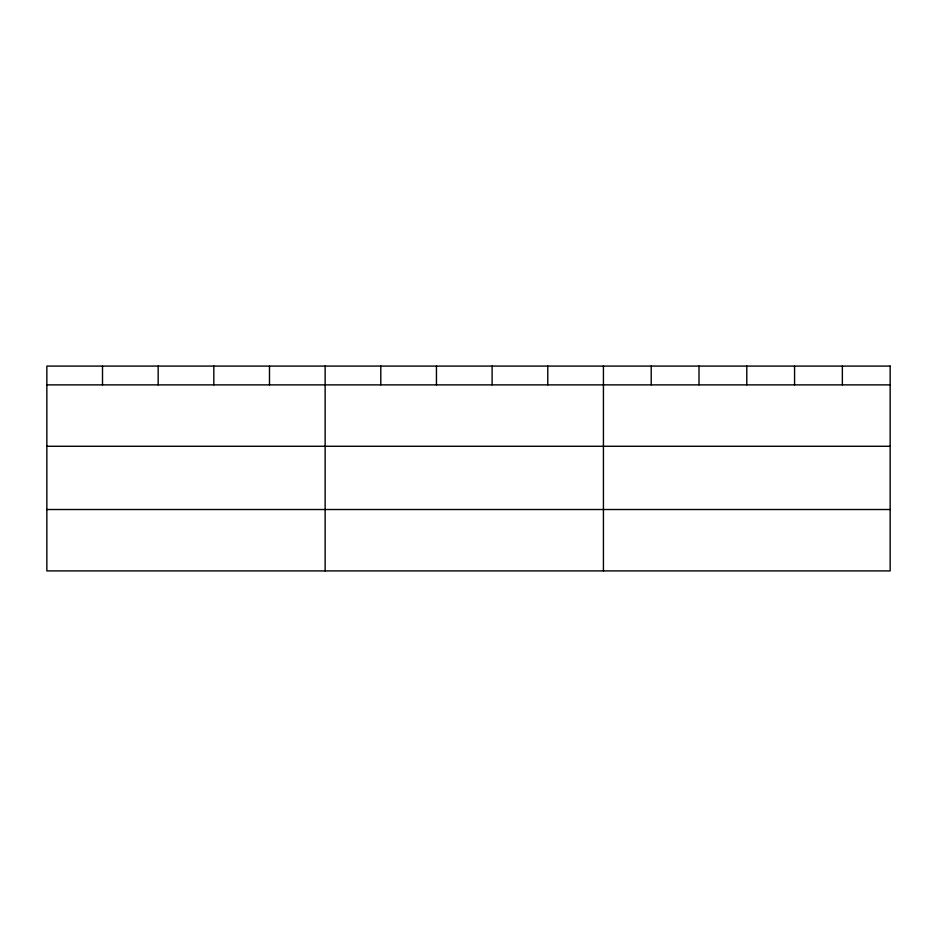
<?xml version="1.0" encoding="UTF-8"?>
<svg xmlns="http://www.w3.org/2000/svg" width="937" height="937" viewBox="0 0 937 937"><rect width="100%" height="100%" fill="white"/><g stroke="black" fill="none" stroke-linecap="round" stroke-linejoin="round"><path stroke-width="1.41" d="M46.85 384.873L890.15 384.873M46.85 446.27L890.15 446.27M46.85 509.517L890.15 509.517M842.363 366.086L842.363 384.873M794.576 366.086L794.576 384.873M746.789 366.086L746.789 384.873M699.002 366.086L699.002 384.873M651.215 366.086L651.215 384.873M603.428 366.086L603.428 570.914M547.77 366.086L547.77 384.873M492.112 366.086L492.112 384.873M436.455 366.086L436.455 384.873M380.797 366.086L380.797 384.873M325.139 366.086L325.139 570.914M269.481 366.086L269.481 384.873M213.823 366.086L213.823 384.873M158.166 366.086L158.166 384.873M102.508 366.086L102.508 384.873M890.15 366.086L46.85 366.086L46.85 570.914L890.15 570.914L890.15 366.086"/></g></svg>
